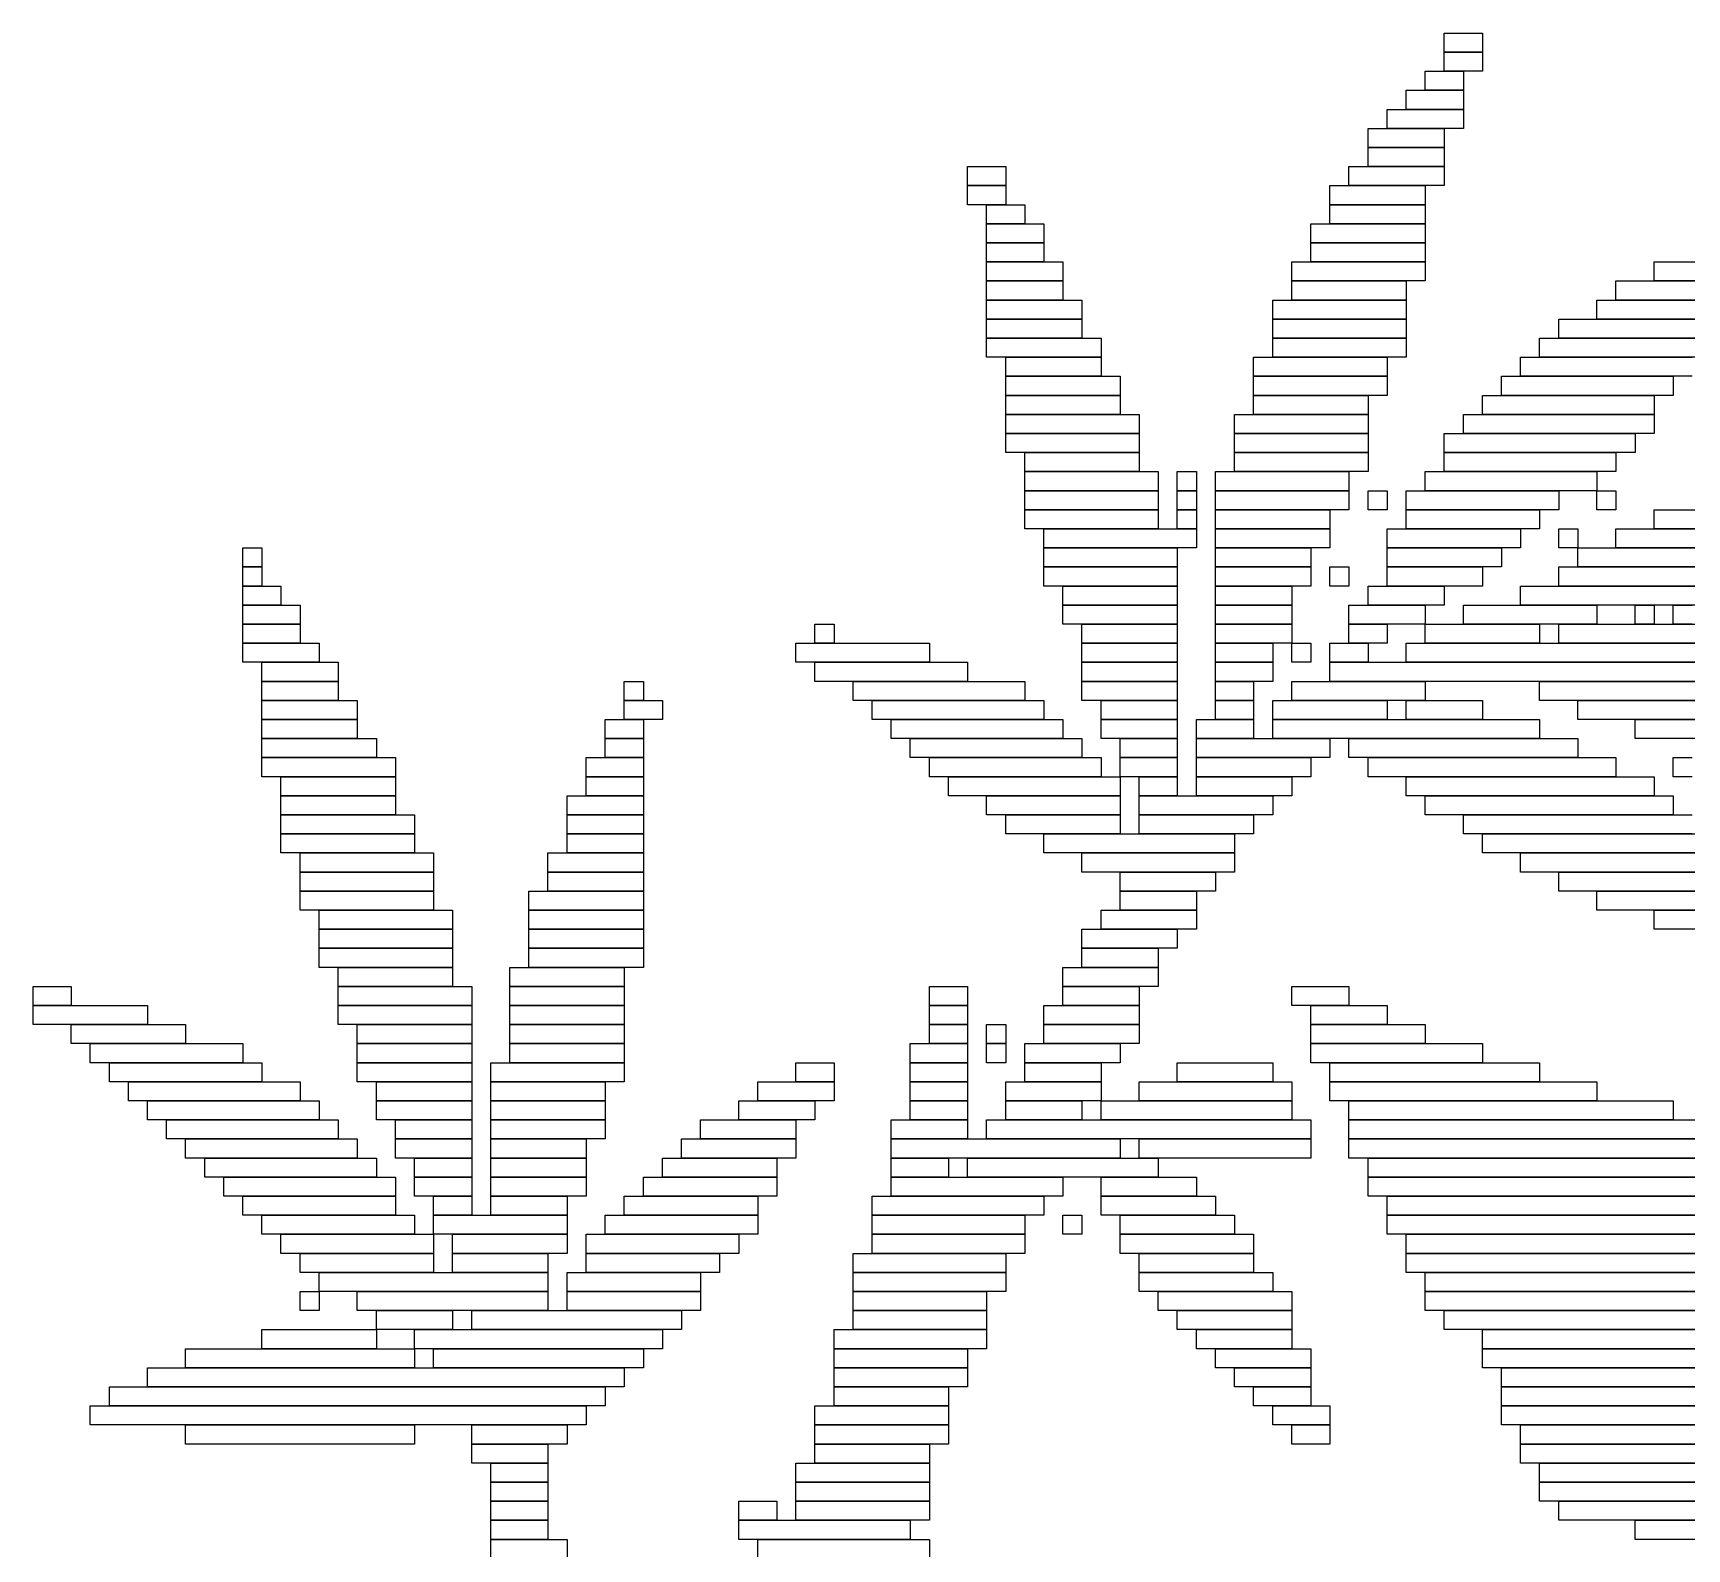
# Model space of a CAD drawing. Extents: x 39 to 985, y 65 to 958.
# Drawn here: x 553 to 639.7, y 387.5 to 467 of the extents above; entities that cross this region are included whole.
import ezdxf

# ---------------------------------------------------------------- set-up
doc = ezdxf.new("R2010")
doc.units = 0

msp = doc.modelspace()

# ---------------------------------------------------------------- linework, layer by layer
for p, q in [((627, 467), (629, 467)), ((627, 466), (627, 467)), ((629, 467), (629, 466)), ((629, 466), (627, 466)), ((627, 466), (629, 466)), ((627, 465), (627, 466)), ((629, 466), (629, 465)), ((626, 465), (628, 465)), ((626, 464), (626, 465)), ((629, 465), (627, 465)), ((628, 465), (628, 464)), ((625, 464), (628, 464)), ((625, 463), (625, 464)), ((628, 464), (626, 464)), ((628, 464), (628, 463)), ((624, 463), (628, 463)), ((624, 462), (624, 463)), ((628, 463), (625, 463)), ((628, 463), (628, 462)), ((623, 462), (627, 462)), ((623, 461), (623, 462)), ((628, 462), (624, 462)), ((627, 462), (627, 461)), ((627, 461), (623, 461)), ((623, 461), (627, 461)), ((623, 460), (623, 461)), ((627, 461), (627, 460)), ((602, 460), (604, 460)), ((602, 459), (602, 460)), ((604, 460), (604, 459)), ((622, 460), (627, 460)), ((622, 459), (622, 460)), ((627, 460), (623, 460)), ((627, 460), (627, 459)), ((604, 459), (602, 459)), ((602, 459), (604, 459)), ((602, 458), (602, 459)), ((604, 459), (604, 458)), ((621, 459), (626, 459)), ((621, 458), (621, 459)), ((627, 459), (622, 459)), ((626, 459), (626, 458)), ((604, 458), (602, 458)), ((603, 458), (605, 458)), ((603, 457), (603, 458)), ((605, 458), (605, 457)), ((626, 458), (621, 458)), ((621, 458), (626, 458)), ((621, 457), (621, 458)), ((626, 458), (626, 457)), ((605, 457), (603, 457)), ((603, 457), (606, 457)), ((603, 456), (603, 457)), ((606, 457), (606, 456)), ((620, 457), (626, 457)), ((620, 456), (620, 457)), ((626, 457), (621, 457)), ((626, 457), (626, 456)), ((606, 456), (603, 456)), ((603, 456), (606, 456)), ((603, 455), (603, 456)), ((606, 456), (606, 455)), ((626, 456), (620, 456)), ((620, 456), (626, 456)), ((620, 455), (620, 456)), ((626, 456), (626, 455)), ((606, 455), (603, 455)), ((603, 455), (607, 455)), ((603, 454), (603, 455)), ((607, 455), (607, 454)), ((619, 455), (626, 455)), ((619, 454), (619, 455)), ((626, 455), (620, 455)), ((626, 455), (626, 454)), ((638, 455), (645, 455)), ((638, 454), (638, 455)), ((607, 454), (603, 454)), ((603, 454), (607, 454)), ((603, 453), (603, 454)), ((607, 454), (607, 453)), ((626, 454), (619, 454)), ((619, 454), (625, 454)), ((619, 453), (619, 454)), ((625, 454), (625, 453)), ((636, 454), (644, 454)), ((636, 453), (636, 454)), ((645, 454), (638, 454)), ((607, 453), (603, 453)), ((603, 453), (608, 453)), ((603, 452), (603, 453)), ((608, 453), (608, 452)), ((618, 453), (625, 453)), ((618, 452), (618, 453)), ((625, 453), (619, 453)), ((625, 453), (625, 452)), ((635, 453), (643, 453)), ((635, 452), (635, 453)), ((644, 453), (636, 453)), ((608, 452), (603, 452)), ((603, 452), (608, 452)), ((603, 451), (603, 452)), ((608, 452), (608, 451)), ((625, 452), (618, 452)), ((618, 452), (625, 452)), ((618, 451), (618, 452)), ((625, 452), (625, 451)), ((633, 452), (642, 452)), ((633, 451), (633, 452)), ((643, 452), (635, 452)), ((608, 451), (603, 451)), ((603, 451), (609, 451)), ((603, 450), (603, 451)), ((609, 451), (609, 450)), ((625, 451), (618, 451)), ((618, 451), (625, 451)), ((618, 450), (618, 451)), ((625, 451), (625, 450)), ((632, 451), (641, 451)), ((632, 450), (632, 451)), ((642, 451), (633, 451)), ((609, 450), (603, 450)), ((604, 450), (609, 450)), ((604, 449), (604, 450)), ((609, 450), (609, 449)), ((617, 450), (624, 450)), ((617, 449), (617, 450)), ((625, 450), (618, 450)), ((624, 450), (624, 449)), ((631, 450), (640, 450)), ((631, 449), (631, 450)), ((641, 450), (632, 450)), ((609, 449), (604, 449)), ((604, 449), (610, 449)), ((604, 448), (604, 449)), ((610, 449), (610, 448)), ((624, 449), (617, 449)), ((617, 449), (624, 449)), ((617, 448), (617, 449)), ((624, 449), (624, 448)), ((630, 449), (639, 449)), ((630, 448), (630, 449)), ((640, 449), (631, 449)), ((639, 449), (639, 448)), ((610, 448), (604, 448)), ((604, 448), (610, 448)), ((604, 447), (604, 448)), ((610, 448), (610, 447)), ((624, 448), (617, 448)), ((617, 448), (623, 448)), ((617, 447), (617, 448)), ((623, 448), (623, 447)), ((629, 448), (638, 448)), ((629, 447), (629, 448)), ((639, 448), (630, 448)), ((638, 448), (638, 447)), ((610, 447), (604, 447)), ((604, 447), (611, 447)), ((604, 446), (604, 447)), ((611, 447), (611, 446)), ((616, 447), (623, 447)), ((616, 446), (616, 447)), ((623, 447), (617, 447)), ((623, 447), (623, 446)), ((628, 447), (638, 447)), ((628, 446), (628, 447)), ((638, 447), (629, 447)), ((638, 447), (638, 446)), ((611, 446), (604, 446)), ((604, 446), (611, 446)), ((604, 445), (604, 446)), ((611, 446), (611, 445)), ((623, 446), (616, 446)), ((616, 446), (623, 446)), ((616, 445), (616, 446)), ((623, 446), (623, 445)), ((627, 446), (637, 446)), ((627, 445), (627, 446)), ((638, 446), (628, 446)), ((637, 446), (637, 445)), ((611, 445), (604, 445)), ((605, 445), (611, 445)), ((605, 444), (605, 445)), ((611, 445), (611, 444)), ((623, 445), (616, 445)), ((616, 445), (623, 445)), ((616, 444), (616, 445)), ((623, 445), (623, 444)), ((637, 445), (627, 445)), ((627, 445), (636, 445)), ((627, 444), (627, 445)), ((636, 445), (636, 444)), ((611, 444), (605, 444)), ((605, 444), (612, 444)), ((605, 443), (605, 444)), ((612, 444), (612, 443)), ((613, 444), (614, 444)), ((613, 443), (613, 444)), ((614, 444), (614, 443)), ((615, 444), (622, 444)), ((615, 443), (615, 444)), ((623, 444), (616, 444)), ((622, 444), (622, 443)), ((626, 444), (635, 444)), ((626, 443), (626, 444)), ((636, 444), (627, 444)), ((635, 444), (635, 443)), ((612, 443), (605, 443)), ((605, 443), (612, 443)), ((605, 442), (605, 443)), ((612, 443), (612, 442)), ((614, 443), (613, 443)), ((613, 443), (614, 443)), ((613, 442), (613, 443)), ((614, 443), (614, 442)), ((622, 443), (615, 443)), ((615, 443), (622, 443)), ((615, 442), (615, 443)), ((622, 443), (622, 442)), ((623, 443), (624, 443)), ((623, 442), (623, 443)), ((624, 443), (624, 442)), ((625, 443), (633, 443)), ((625, 442), (625, 443)), ((635, 443), (626, 443)), ((633, 443), (633, 442)), ((635, 443), (636, 443)), ((635, 442), (635, 443)), ((636, 443), (636, 442)), ((612, 442), (605, 442)), ((605, 442), (612, 442)), ((605, 441), (605, 442)), ((612, 442), (612, 441)), ((614, 442), (613, 442)), ((613, 442), (614, 442)), ((613, 441), (613, 442)), ((614, 442), (614, 441)), ((622, 442), (615, 442)), ((615, 442), (621, 442)), ((615, 441), (615, 442)), ((621, 442), (621, 441)), ((624, 442), (623, 442)), ((633, 442), (625, 442)), ((625, 442), (632, 442)), ((625, 441), (625, 442)), ((632, 442), (632, 441)), ((636, 442), (635, 442)), ((638, 442), (659, 442)), ((638, 441), (638, 442)), ((612, 441), (605, 441)), ((606, 441), (614, 441)), ((606, 440), (606, 441)), ((614, 441), (613, 441)), ((614, 441), (614, 440)), ((621, 441), (615, 441)), ((615, 441), (621, 441)), ((615, 440), (615, 441)), ((621, 441), (621, 440)), ((624, 441), (631, 441)), ((624, 440), (624, 441)), ((632, 441), (625, 441)), ((631, 441), (631, 440)), ((633, 441), (634, 441)), ((633, 440), (633, 441)), ((634, 441), (634, 440)), ((636, 441), (661, 441)), ((636, 440), (636, 441)), ((659, 441), (638, 441)), ((564, 440), (565, 440)), ((564, 439), (564, 440)), ((565, 440), (565, 439)), ((614, 440), (606, 440)), ((606, 440), (613, 440)), ((606, 439), (606, 440)), ((613, 440), (613, 439)), ((621, 440), (615, 440)), ((615, 440), (620, 440)), ((615, 439), (615, 440)), ((620, 440), (620, 439)), ((631, 440), (624, 440)), ((624, 440), (630, 440)), ((624, 439), (624, 440)), ((630, 440), (630, 439)), ((634, 440), (633, 440)), ((634, 440), (663, 440)), ((634, 439), (634, 440)), ((661, 440), (636, 440)), ((565, 439), (564, 439)), ((564, 439), (565, 439)), ((564, 438), (564, 439)), ((565, 439), (565, 438)), ((613, 439), (606, 439)), ((606, 439), (613, 439)), ((606, 438), (606, 439)), ((613, 439), (613, 438)), ((620, 439), (615, 439)), ((615, 439), (620, 439)), ((615, 438), (615, 439)), ((620, 439), (620, 438)), ((621, 439), (622, 439)), ((621, 438), (621, 439)), ((622, 439), (622, 438)), ((630, 439), (624, 439)), ((624, 439), (629, 439)), ((624, 438), (624, 439)), ((629, 439), (629, 438)), ((633, 439), (663, 439)), ((633, 438), (633, 439)), ((663, 439), (634, 439)), ((565, 438), (564, 438)), ((564, 438), (566, 438)), ((564, 437), (564, 438)), ((566, 438), (566, 437)), ((613, 438), (606, 438)), ((607, 438), (613, 438)), ((607, 437), (607, 438)), ((613, 438), (613, 437)), ((620, 438), (615, 438)), ((615, 438), (619, 438)), ((615, 437), (615, 438)), ((619, 438), (619, 437)), ((622, 438), (621, 438)), ((623, 438), (627, 438)), ((623, 437), (623, 438)), ((629, 438), (624, 438)), ((627, 438), (627, 437)), ((631, 438), (650, 438)), ((631, 437), (631, 438)), ((663, 438), (633, 438)), ((566, 437), (564, 437)), ((564, 437), (567, 437)), ((564, 436), (564, 437)), ((567, 437), (567, 436)), ((613, 437), (607, 437)), ((607, 437), (613, 437)), ((607, 436), (607, 437)), ((613, 437), (613, 436)), ((619, 437), (615, 437)), ((615, 437), (619, 437)), ((615, 436), (615, 437)), ((619, 437), (619, 436)), ((622, 437), (626, 437)), ((622, 436), (622, 437)), ((627, 437), (623, 437)), ((626, 437), (626, 436)), ((628, 437), (635, 437)), ((628, 436), (628, 437)), ((650, 437), (631, 437)), ((635, 437), (635, 436)), ((637, 437), (638, 437)), ((637, 436), (637, 437)), ((638, 437), (638, 436)), ((639, 437), (640, 437)), ((639, 436), (639, 437)), ((567, 436), (564, 436)), ((564, 436), (567, 436)), ((564, 435), (564, 436)), ((567, 436), (567, 435)), ((594, 436), (595, 436)), ((594, 435), (594, 436)), ((595, 436), (595, 435)), ((613, 436), (607, 436)), ((608, 436), (613, 436)), ((608, 435), (608, 436)), ((613, 436), (613, 435)), ((619, 436), (615, 436)), ((615, 436), (619, 436)), ((615, 435), (615, 436)), ((619, 436), (619, 435)), ((626, 436), (622, 436)), ((622, 436), (624, 436)), ((622, 435), (622, 436)), ((624, 436), (624, 435)), ((626, 436), (632, 436)), ((626, 435), (626, 436)), ((635, 436), (628, 436)), ((632, 436), (632, 435)), ((633, 436), (644, 436)), ((633, 435), (633, 436)), ((638, 436), (637, 436)), ((640, 436), (639, 436)), ((567, 435), (564, 435)), ((564, 435), (568, 435)), ((564, 434), (564, 435)), ((568, 435), (568, 434)), ((593, 435), (600, 435)), ((593, 434), (593, 435)), ((595, 435), (594, 435)), ((600, 435), (600, 434)), ((613, 435), (608, 435)), ((608, 435), (613, 435)), ((608, 434), (608, 435)), ((613, 435), (613, 434)), ((619, 435), (615, 435)), ((615, 435), (618, 435)), ((615, 434), (615, 435)), ((618, 435), (618, 434)), ((619, 435), (620, 435)), ((619, 434), (619, 435)), ((620, 435), (620, 434)), ((621, 435), (623, 435)), ((621, 434), (621, 435)), ((624, 435), (622, 435)), ((623, 435), (623, 434)), ((625, 435), (646, 435)), ((625, 434), (625, 435)), ((632, 435), (626, 435)), ((644, 435), (633, 435)), ((568, 434), (564, 434)), ((565, 434), (569, 434)), ((565, 433), (565, 434)), ((569, 434), (569, 433)), ((600, 434), (593, 434)), ((594, 434), (602, 434)), ((594, 433), (594, 434)), ((602, 434), (602, 433)), ((613, 434), (608, 434)), ((608, 434), (613, 434)), ((608, 433), (608, 434)), ((613, 434), (613, 433)), ((618, 434), (615, 434)), ((615, 434), (618, 434)), ((615, 433), (615, 434)), ((618, 434), (618, 433)), ((620, 434), (619, 434)), ((623, 434), (621, 434)), ((621, 434), (648, 434)), ((621, 433), (621, 434)), ((646, 434), (625, 434)), ((569, 433), (565, 433)), ((565, 433), (569, 433)), ((565, 432), (565, 433)), ((569, 433), (569, 432)), ((584, 433), (585, 433)), ((584, 432), (584, 433)), ((585, 433), (585, 432)), ((602, 433), (594, 433)), ((596, 433), (605, 433)), ((596, 432), (596, 433)), ((605, 433), (605, 432)), ((613, 433), (608, 433)), ((608, 433), (613, 433)), ((608, 432), (608, 433)), ((613, 433), (613, 432)), ((618, 433), (615, 433)), ((615, 433), (617, 433)), ((615, 432), (615, 433)), ((617, 433), (617, 432)), ((619, 433), (626, 433)), ((619, 432), (619, 433)), ((648, 433), (621, 433)), ((626, 433), (626, 432)), ((632, 433), (649, 433)), ((632, 432), (632, 433)), ((569, 432), (565, 432)), ((565, 432), (570, 432)), ((565, 431), (565, 432)), ((570, 432), (570, 431)), ((585, 432), (584, 432)), ((584, 432), (586, 432)), ((584, 431), (584, 432)), ((586, 432), (586, 431)), ((605, 432), (596, 432)), ((597, 432), (606, 432)), ((597, 431), (597, 432)), ((606, 432), (606, 431)), ((613, 432), (608, 432)), ((609, 432), (613, 432)), ((609, 431), (609, 432)), ((613, 432), (613, 431)), ((617, 432), (615, 432)), ((615, 432), (617, 432)), ((615, 431), (615, 432)), ((617, 432), (617, 431)), ((618, 432), (624, 432)), ((618, 431), (618, 432)), ((626, 432), (619, 432)), ((624, 432), (624, 431)), ((625, 432), (629, 432)), ((625, 431), (625, 432)), ((629, 432), (629, 431)), ((649, 432), (632, 432)), ((634, 432), (651, 432)), ((634, 431), (634, 432)), ((570, 431), (565, 431)), ((565, 431), (570, 431)), ((565, 430), (565, 431)), ((570, 431), (570, 430)), ((583, 431), (585, 431)), ((583, 430), (583, 431)), ((586, 431), (584, 431)), ((585, 431), (585, 430)), ((606, 431), (597, 431)), ((598, 431), (607, 431)), ((598, 430), (598, 431)), ((607, 431), (607, 430)), ((613, 431), (609, 431)), ((609, 431), (613, 431)), ((609, 430), (609, 431)), ((613, 431), (613, 430)), ((614, 431), (617, 431)), ((614, 430), (614, 431)), ((617, 431), (615, 431)), ((617, 431), (617, 430)), ((624, 431), (618, 431)), ((618, 431), (632, 431)), ((618, 430), (618, 431)), ((629, 431), (625, 431)), ((632, 431), (632, 430)), ((651, 431), (634, 431)), ((637, 431), (652, 431)), ((637, 430), (637, 431)), ((570, 430), (565, 430)), ((565, 430), (571, 430)), ((565, 429), (565, 430)), ((571, 430), (571, 429)), ((585, 430), (583, 430)), ((583, 430), (585, 430)), ((583, 429), (583, 430)), ((585, 430), (585, 429)), ((607, 430), (598, 430)), ((599, 430), (608, 430)), ((599, 429), (599, 430)), ((608, 430), (608, 429)), ((613, 430), (609, 430)), ((610, 430), (613, 430)), ((610, 429), (610, 430)), ((613, 430), (613, 429)), ((617, 430), (614, 430)), ((614, 430), (621, 430)), ((614, 429), (614, 430)), ((632, 430), (618, 430)), ((621, 430), (621, 429)), ((622, 430), (634, 430)), ((622, 429), (622, 430)), ((634, 430), (634, 429)), ((652, 430), (637, 430)), ((571, 429), (565, 429)), ((565, 429), (572, 429)), ((565, 428), (565, 429)), ((572, 429), (572, 428)), ((582, 429), (585, 429)), ((582, 428), (582, 429)), ((585, 429), (583, 429)), ((585, 429), (585, 428)), ((608, 429), (599, 429)), ((600, 429), (609, 429)), ((600, 428), (600, 429)), ((609, 429), (609, 428)), ((613, 429), (610, 429)), ((610, 429), (613, 429)), ((610, 428), (610, 429)), ((613, 429), (613, 428)), ((621, 429), (614, 429)), ((614, 429), (620, 429)), ((614, 428), (614, 429)), ((620, 429), (620, 428)), ((634, 429), (622, 429)), ((623, 429), (636, 429)), ((623, 428), (623, 429)), ((636, 429), (636, 428)), ((639, 429), (640, 429)), ((639, 428), (639, 429)), ((572, 428), (565, 428)), ((566, 428), (572, 428)), ((566, 427), (566, 428)), ((572, 428), (572, 427)), ((585, 428), (582, 428)), ((582, 428), (585, 428)), ((582, 427), (582, 428)), ((585, 428), (585, 427)), ((609, 428), (600, 428)), ((601, 428), (610, 428)), ((601, 427), (601, 428)), ((613, 428), (610, 428)), ((610, 428), (610, 427)), ((611, 428), (613, 428)), ((611, 427), (611, 428)), ((613, 428), (613, 427)), ((620, 428), (614, 428)), ((614, 428), (619, 428)), ((614, 427), (614, 428)), ((619, 428), (619, 427)), ((636, 428), (623, 428)), ((625, 428), (638, 428)), ((625, 427), (625, 428)), ((638, 428), (638, 427)), ((640, 428), (639, 428)), ((572, 427), (566, 427)), ((566, 427), (572, 427)), ((566, 426), (566, 427)), ((572, 427), (572, 426)), ((581, 427), (585, 427)), ((581, 426), (581, 427)), ((585, 427), (582, 427)), ((585, 427), (585, 426)), ((610, 427), (601, 427)), ((603, 427), (610, 427)), ((603, 426), (603, 427)), ((610, 427), (610, 426)), ((613, 427), (611, 427)), ((611, 427), (618, 427)), ((611, 426), (611, 427)), ((619, 427), (614, 427)), ((618, 427), (618, 426)), ((638, 427), (625, 427)), ((626, 427), (639, 427)), ((626, 426), (626, 427)), ((639, 427), (639, 426)), ((572, 426), (566, 426)), ((566, 426), (573, 426)), ((566, 425), (566, 426)), ((573, 426), (573, 425)), ((585, 426), (581, 426)), ((581, 426), (585, 426)), ((581, 425), (581, 426)), ((585, 426), (585, 425)), ((610, 426), (603, 426)), ((604, 426), (610, 426)), ((604, 425), (604, 426)), ((610, 426), (610, 425)), ((618, 426), (611, 426)), ((611, 426), (617, 426)), ((611, 425), (611, 426)), ((617, 426), (617, 425)), ((639, 426), (626, 426)), ((628, 426), (640, 426)), ((628, 425), (628, 426)), ((573, 425), (566, 425)), ((566, 425), (573, 425)), ((566, 424), (566, 425)), ((573, 425), (573, 424)), ((585, 425), (581, 425)), ((581, 425), (585, 425)), ((581, 424), (581, 425)), ((585, 425), (585, 424)), ((610, 425), (604, 425)), ((606, 425), (616, 425)), ((606, 424), (606, 425)), ((617, 425), (611, 425)), ((616, 425), (616, 424)), ((640, 425), (628, 425)), ((629, 425), (641, 425)), ((629, 424), (629, 425)), ((573, 424), (566, 424)), ((567, 424), (574, 424)), ((567, 423), (567, 424)), ((574, 424), (574, 423)), ((580, 424), (585, 424)), ((580, 423), (580, 424)), ((585, 424), (581, 424)), ((585, 424), (585, 423)), ((616, 424), (606, 424)), ((608, 424), (616, 424)), ((608, 423), (608, 424)), ((616, 424), (616, 423)), ((641, 424), (629, 424)), ((631, 424), (642, 424)), ((631, 423), (631, 424)), ((574, 423), (567, 423)), ((567, 423), (574, 423)), ((567, 422), (567, 423)), ((574, 423), (574, 422)), ((585, 423), (580, 423)), ((580, 423), (585, 423)), ((580, 422), (580, 423)), ((585, 423), (585, 422)), ((616, 423), (608, 423)), ((610, 423), (615, 423)), ((610, 422), (610, 423)), ((615, 423), (615, 422)), ((642, 423), (631, 423)), ((633, 423), (643, 423)), ((633, 422), (633, 423)), ((574, 422), (567, 422)), ((567, 422), (574, 422)), ((567, 421), (567, 422)), ((574, 422), (574, 421)), ((579, 422), (585, 422)), ((579, 421), (579, 422)), ((585, 422), (580, 422)), ((585, 422), (585, 421)), ((615, 422), (610, 422)), ((610, 422), (614, 422)), ((610, 421), (610, 422)), ((614, 422), (614, 421)), ((643, 422), (633, 422)), ((635, 422), (644, 422)), ((635, 421), (635, 422)), ((574, 421), (567, 421)), ((568, 421), (575, 421)), ((568, 420), (568, 421)), ((575, 421), (575, 420)), ((585, 421), (579, 421)), ((579, 421), (585, 421)), ((579, 420), (579, 421)), ((585, 421), (585, 420)), ((609, 421), (614, 421)), ((609, 420), (609, 421)), ((614, 421), (610, 421)), ((614, 421), (614, 420)), ((644, 421), (635, 421)), ((638, 421), (644, 421)), ((638, 420), (638, 421)), ((575, 420), (568, 420)), ((568, 420), (575, 420)), ((568, 419), (568, 420)), ((575, 420), (575, 419)), ((585, 420), (579, 420)), ((579, 420), (585, 420)), ((579, 419), (579, 420)), ((585, 420), (585, 419)), ((608, 420), (613, 420)), ((608, 419), (608, 420)), ((614, 420), (609, 420)), ((613, 420), (613, 419)), ((644, 420), (638, 420)), ((575, 419), (568, 419)), ((568, 419), (575, 419)), ((568, 418), (568, 419)), ((575, 419), (575, 418)), ((585, 419), (579, 419)), ((579, 419), (585, 419)), ((579, 418), (579, 419)), ((585, 419), (585, 418)), ((613, 419), (608, 419)), ((608, 419), (612, 419)), ((608, 418), (608, 419)), ((612, 419), (612, 418)), ((575, 418), (568, 418)), ((569, 418), (575, 418)), ((569, 417), (569, 418)), ((575, 418), (575, 417)), ((578, 418), (584, 418)), ((578, 417), (578, 418)), ((585, 418), (579, 418)), ((584, 418), (584, 417)), ((607, 418), (612, 418)), ((607, 417), (607, 418)), ((612, 418), (608, 418)), ((612, 418), (612, 417)), ((553, 417), (555, 417)), ((553, 416), (553, 417)), ((555, 417), (555, 416)), ((575, 417), (569, 417)), ((569, 417), (576, 417)), ((569, 416), (569, 417)), ((576, 417), (576, 416)), ((584, 417), (578, 417)), ((578, 417), (584, 417)), ((578, 416), (578, 417)), ((584, 417), (584, 416)), ((600, 417), (602, 417)), ((600, 416), (600, 417)), ((602, 417), (602, 416)), ((612, 417), (607, 417)), ((607, 417), (611, 417)), ((607, 416), (607, 417)), ((611, 417), (611, 416)), ((619, 417), (622, 417)), ((619, 416), (619, 417)), ((622, 417), (622, 416)), ((555, 416), (553, 416)), ((553, 416), (559, 416)), ((553, 415), (553, 416)), ((559, 416), (559, 415)), ((576, 416), (569, 416)), ((569, 416), (576, 416)), ((569, 415), (569, 416)), ((576, 416), (576, 415)), ((584, 416), (578, 416)), ((578, 416), (584, 416)), ((578, 415), (578, 416)), ((584, 416), (584, 415)), ((602, 416), (600, 416)), ((600, 416), (602, 416)), ((600, 415), (600, 416)), ((602, 416), (602, 415)), ((606, 416), (611, 416)), ((606, 415), (606, 416)), ((611, 416), (607, 416)), ((611, 416), (611, 415)), ((622, 416), (619, 416)), ((620, 416), (624, 416)), ((620, 415), (620, 416)), ((624, 416), (624, 415)), ((559, 415), (553, 415)), ((555, 415), (561, 415)), ((555, 414), (555, 415)), ((561, 415), (561, 414)), ((576, 415), (569, 415)), ((570, 415), (576, 415)), ((570, 414), (570, 415)), ((576, 415), (576, 414)), ((584, 415), (578, 415)), ((578, 415), (584, 415)), ((578, 414), (578, 415)), ((584, 415), (584, 414)), ((602, 415), (600, 415)), ((600, 415), (602, 415)), ((600, 414), (600, 415)), ((602, 415), (602, 414)), ((603, 415), (604, 415)), ((603, 414), (603, 415)), ((604, 415), (604, 414)), ((611, 415), (606, 415)), ((606, 415), (611, 415)), ((606, 414), (606, 415)), ((611, 415), (611, 414)), ((624, 415), (620, 415)), ((620, 415), (626, 415)), ((620, 414), (620, 415)), ((626, 415), (626, 414)), ((561, 414), (555, 414)), ((556, 414), (564, 414)), ((556, 413), (556, 414)), ((564, 414), (564, 413)), ((576, 414), (570, 414)), ((570, 414), (576, 414)), ((570, 413), (570, 414)), ((576, 414), (576, 413)), ((584, 414), (578, 414)), ((578, 414), (584, 414)), ((578, 413), (578, 414)), ((584, 414), (584, 413)), ((599, 414), (602, 414)), ((599, 413), (599, 414)), ((602, 414), (600, 414)), ((602, 414), (602, 413)), ((604, 414), (603, 414)), ((603, 414), (604, 414)), ((603, 413), (603, 414)), ((604, 414), (604, 413)), ((605, 414), (610, 414)), ((605, 413), (605, 414)), ((611, 414), (606, 414)), ((610, 414), (610, 413)), ((626, 414), (620, 414)), ((620, 414), (629, 414)), ((620, 413), (620, 414)), ((629, 414), (629, 413)), ((564, 413), (556, 413)), ((557, 413), (565, 413)), ((557, 412), (557, 413)), ((565, 413), (565, 412)), ((576, 413), (570, 413)), ((570, 413), (576, 413)), ((570, 412), (570, 413)), ((576, 413), (576, 412)), ((577, 413), (584, 413)), ((577, 412), (577, 413)), ((584, 413), (578, 413)), ((584, 413), (584, 412)), ((593, 413), (595, 413)), ((593, 412), (593, 413)), ((595, 413), (595, 412)), ((602, 413), (599, 413)), ((599, 413), (602, 413)), ((599, 412), (599, 413)), ((602, 413), (602, 412)), ((604, 413), (603, 413)), ((610, 413), (605, 413)), ((605, 413), (609, 413)), ((605, 412), (605, 413)), ((609, 413), (609, 412)), ((613, 413), (618, 413)), ((613, 412), (613, 413)), ((618, 413), (618, 412)), ((629, 413), (620, 413)), ((621, 413), (632, 413)), ((621, 412), (621, 413)), ((632, 413), (632, 412)), ((565, 412), (557, 412)), ((558, 412), (567, 412)), ((558, 411), (558, 412)), ((567, 412), (567, 411)), ((576, 412), (570, 412)), ((571, 412), (576, 412)), ((571, 411), (571, 412)), ((576, 412), (576, 411)), ((584, 412), (577, 412)), ((577, 412), (583, 412)), ((577, 411), (577, 412)), ((583, 412), (583, 411)), ((591, 412), (595, 412)), ((591, 411), (591, 412)), ((595, 412), (593, 412)), ((595, 412), (595, 411)), ((602, 412), (599, 412)), ((599, 412), (602, 412)), ((599, 411), (599, 412)), ((602, 412), (602, 411)), ((604, 412), (609, 412)), ((604, 411), (604, 412)), ((609, 412), (605, 412)), ((609, 412), (609, 411)), ((611, 412), (619, 412)), ((611, 411), (611, 412)), ((618, 412), (613, 412)), ((619, 412), (619, 411)), ((632, 412), (621, 412)), ((621, 412), (635, 412)), ((621, 411), (621, 412)), ((635, 412), (635, 411)), ((567, 411), (558, 411)), ((559, 411), (568, 411)), ((559, 410), (559, 411)), ((568, 411), (568, 410)), ((576, 411), (571, 411)), ((571, 411), (576, 411)), ((571, 410), (571, 411)), ((576, 411), (576, 410)), ((583, 411), (577, 411)), ((577, 411), (583, 411)), ((577, 410), (577, 411)), ((583, 411), (583, 410)), ((590, 411), (594, 411)), ((590, 410), (590, 411)), ((595, 411), (591, 411)), ((594, 411), (594, 410)), ((602, 411), (599, 411)), ((599, 411), (602, 411)), ((599, 410), (599, 411)), ((602, 411), (602, 410)), ((609, 411), (604, 411)), ((604, 411), (608, 411)), ((604, 410), (604, 411)), ((608, 411), (608, 410)), ((609, 411), (619, 411)), ((609, 410), (609, 411)), ((619, 411), (611, 411)), ((619, 411), (619, 410)), ((635, 411), (621, 411)), ((622, 411), (639, 411)), ((622, 410), (622, 411)), ((639, 411), (639, 410)), ((568, 410), (559, 410)), ((560, 410), (569, 410)), ((560, 409), (560, 410)), ((569, 410), (569, 409)), ((576, 410), (571, 410)), ((572, 410), (576, 410)), ((572, 409), (572, 410)), ((576, 410), (576, 409)), ((583, 410), (577, 410)), ((577, 410), (583, 410)), ((577, 409), (577, 410)), ((583, 410), (583, 409)), ((588, 410), (593, 410)), ((588, 409), (588, 410)), ((594, 410), (590, 410)), ((593, 410), (593, 409)), ((598, 410), (602, 410)), ((598, 409), (598, 410)), ((602, 410), (599, 410)), ((602, 410), (602, 409)), ((603, 410), (620, 410)), ((603, 409), (603, 410)), ((608, 410), (604, 410)), ((619, 410), (609, 410)), ((620, 410), (620, 409)), ((639, 410), (622, 410)), ((622, 410), (642, 410)), ((622, 409), (622, 410)), ((569, 409), (560, 409)), ((561, 409), (570, 409)), ((561, 408), (561, 409)), ((570, 409), (570, 408)), ((576, 409), (572, 409)), ((572, 409), (576, 409)), ((572, 408), (572, 409)), ((576, 409), (576, 408)), ((583, 409), (577, 409)), ((577, 409), (582, 409)), ((577, 408), (577, 409)), ((582, 409), (582, 408)), ((587, 409), (593, 409)), ((587, 408), (587, 409)), ((593, 409), (588, 409)), ((593, 409), (593, 408)), ((602, 409), (598, 409)), ((598, 409), (610, 409)), ((598, 408), (598, 409)), ((620, 409), (603, 409)), ((610, 409), (610, 408)), ((611, 409), (620, 409)), ((611, 408), (611, 409)), ((620, 409), (620, 408)), ((642, 409), (622, 409)), ((622, 409), (646, 409)), ((622, 408), (622, 409)), ((570, 408), (561, 408)), ((562, 408), (571, 408)), ((562, 407), (562, 408)), ((571, 408), (571, 407)), ((576, 408), (572, 408)), ((573, 408), (576, 408)), ((573, 407), (573, 408)), ((576, 408), (576, 407)), ((582, 408), (577, 408)), ((577, 408), (582, 408)), ((577, 407), (577, 408)), ((582, 408), (582, 407)), ((586, 408), (592, 408)), ((586, 407), (586, 408)), ((593, 408), (587, 408)), ((592, 408), (592, 407)), ((610, 408), (598, 408)), ((598, 408), (601, 408)), ((598, 407), (598, 408)), ((601, 408), (601, 407)), ((602, 408), (612, 408)), ((602, 407), (602, 408)), ((620, 408), (611, 408)), ((612, 408), (612, 407)), ((646, 408), (622, 408)), ((623, 408), (650, 408)), ((623, 407), (623, 408)), ((571, 407), (562, 407)), ((563, 407), (572, 407)), ((563, 406), (563, 407)), ((572, 407), (572, 406)), ((576, 407), (573, 407)), ((573, 407), (576, 407)), ((573, 406), (573, 407)), ((576, 407), (576, 406)), ((582, 407), (577, 407)), ((577, 407), (582, 407)), ((577, 406), (577, 407)), ((582, 407), (582, 406)), ((585, 407), (592, 407)), ((585, 406), (585, 407)), ((592, 407), (586, 407)), ((592, 407), (592, 406)), ((601, 407), (598, 407)), ((598, 407), (607, 407)), ((598, 406), (598, 407)), ((612, 407), (602, 407)), ((607, 407), (607, 406)), ((609, 407), (614, 407)), ((609, 406), (609, 407)), ((614, 407), (614, 406)), ((650, 407), (623, 407)), ((623, 407), (656, 407)), ((623, 406), (623, 407)), ((572, 406), (563, 406)), ((564, 406), (572, 406)), ((564, 405), (564, 406)), ((572, 406), (572, 405)), ((576, 406), (573, 406)), ((574, 406), (576, 406)), ((574, 405), (574, 406)), ((576, 406), (576, 405)), ((582, 406), (577, 406)), ((577, 406), (581, 406)), ((577, 405), (577, 406)), ((581, 406), (581, 405)), ((584, 406), (591, 406)), ((584, 405), (584, 406)), ((592, 406), (585, 406)), ((591, 406), (591, 405)), ((597, 406), (606, 406)), ((597, 405), (597, 406)), ((607, 406), (598, 406)), ((606, 406), (606, 405)), ((614, 406), (609, 406)), ((609, 406), (615, 406)), ((609, 405), (609, 406)), ((615, 406), (615, 405)), ((656, 406), (623, 406)), ((624, 406), (663, 406)), ((624, 405), (624, 406)), ((572, 405), (564, 405)), ((565, 405), (573, 405)), ((565, 404), (565, 405)), ((573, 405), (573, 404)), ((576, 405), (574, 405)), ((574, 405), (581, 405)), ((574, 404), (574, 405)), ((581, 405), (577, 405)), ((581, 405), (581, 404)), ((583, 405), (591, 405)), ((583, 404), (583, 405)), ((591, 405), (584, 405)), ((591, 405), (591, 404)), ((606, 405), (597, 405)), ((597, 405), (605, 405)), ((597, 404), (597, 405)), ((605, 405), (605, 404)), ((607, 405), (608, 405)), ((607, 404), (607, 405)), ((608, 405), (608, 404)), ((615, 405), (609, 405)), ((610, 405), (616, 405)), ((610, 404), (610, 405)), ((616, 405), (616, 404)), ((663, 405), (624, 405)), ((624, 405), (669, 405)), ((624, 404), (624, 405)), ((573, 404), (565, 404)), ((566, 404), (574, 404)), ((566, 403), (566, 404)), ((581, 404), (574, 404)), ((574, 404), (574, 403)), ((575, 404), (581, 404)), ((575, 403), (575, 404)), ((581, 404), (581, 403)), ((582, 404), (590, 404)), ((582, 403), (582, 404)), ((591, 404), (583, 404)), ((590, 404), (590, 403)), ((605, 404), (597, 404)), ((597, 404), (605, 404)), ((597, 403), (597, 404)), ((605, 404), (605, 403)), ((608, 404), (607, 404)), ((616, 404), (610, 404)), ((610, 404), (617, 404)), ((610, 403), (610, 404)), ((617, 404), (617, 403)), ((669, 404), (624, 404)), ((625, 404), (678, 404)), ((625, 403), (625, 404)), ((574, 403), (566, 403)), ((567, 403), (574, 403)), ((567, 402), (567, 403)), ((574, 403), (574, 402)), ((581, 403), (575, 403)), ((575, 403), (580, 403)), ((575, 402), (575, 403)), ((580, 403), (580, 402)), ((590, 403), (582, 403)), ((582, 403), (589, 403)), ((582, 402), (582, 403)), ((589, 403), (589, 402)), ((596, 403), (604, 403)), ((596, 402), (596, 403)), ((605, 403), (597, 403)), ((604, 403), (604, 402)), ((617, 403), (610, 403)), ((611, 403), (617, 403)), ((611, 402), (611, 403)), ((617, 403), (617, 402)), ((678, 403), (625, 403)), ((625, 403), (690, 403)), ((625, 402), (625, 403)), ((574, 402), (567, 402)), ((568, 402), (580, 402)), ((568, 401), (568, 402)), ((580, 402), (575, 402)), ((580, 402), (580, 401)), ((581, 402), (588, 402)), ((581, 401), (581, 402)), ((589, 402), (582, 402)), ((588, 402), (588, 401)), ((604, 402), (596, 402)), ((596, 402), (604, 402)), ((596, 401), (596, 402)), ((604, 402), (604, 401)), ((617, 402), (611, 402)), ((611, 402), (618, 402)), ((611, 401), (611, 402)), ((618, 402), (618, 401)), ((690, 402), (625, 402)), ((626, 402), (706, 402)), ((626, 401), (626, 402)), ((567, 401), (568, 401)), ((567, 400), (567, 401)), ((580, 401), (568, 401)), ((568, 401), (568, 400)), ((570, 401), (580, 401)), ((570, 400), (570, 401)), ((580, 401), (580, 400)), ((588, 401), (581, 401)), ((581, 401), (588, 401)), ((581, 400), (581, 401)), ((588, 401), (588, 400)), ((604, 401), (596, 401)), ((596, 401), (603, 401)), ((596, 400), (596, 401)), ((603, 401), (603, 400)), ((618, 401), (611, 401)), ((612, 401), (619, 401)), ((612, 400), (612, 401)), ((619, 401), (619, 400)), ((706, 401), (626, 401)), ((626, 401), (733, 401)), ((626, 400), (626, 401)), ((568, 400), (567, 400)), ((580, 400), (570, 400)), ((571, 400), (575, 400)), ((571, 399), (571, 400)), ((575, 400), (575, 399)), ((576, 400), (587, 400)), ((576, 399), (576, 400)), ((588, 400), (581, 400)), ((587, 400), (587, 399)), ((603, 400), (596, 400)), ((596, 400), (603, 400)), ((596, 399), (596, 400)), ((603, 400), (603, 399)), ((619, 400), (612, 400)), ((613, 400), (619, 400)), ((613, 399), (613, 400)), ((619, 400), (619, 399)), ((733, 400), (626, 400)), ((627, 400), (873, 400)), ((627, 399), (627, 400)), ((565, 399), (571, 399)), ((565, 398), (565, 399)), ((575, 399), (571, 399)), ((571, 399), (571, 398)), ((573, 399), (586, 399)), ((573, 398), (573, 399)), ((587, 399), (576, 399)), ((586, 399), (586, 398)), ((595, 399), (603, 399)), ((595, 398), (595, 399)), ((603, 399), (596, 399)), ((603, 399), (603, 398)), ((619, 399), (613, 399)), ((614, 399), (619, 399)), ((614, 398), (614, 399)), ((619, 399), (619, 398)), ((873, 399), (627, 399)), ((629, 399), (871, 399)), ((629, 398), (629, 399)), ((561, 398), (573, 398)), ((561, 397), (561, 398)), ((571, 398), (565, 398)), ((586, 398), (573, 398)), ((573, 398), (573, 397)), ((574, 398), (585, 398)), ((574, 397), (574, 398)), ((585, 398), (585, 397)), ((603, 398), (595, 398)), ((595, 398), (602, 398)), ((595, 397), (595, 398)), ((602, 398), (602, 397)), ((619, 398), (614, 398)), ((615, 398), (620, 398)), ((615, 397), (615, 398)), ((620, 398), (620, 397)), ((871, 398), (629, 398)), ((629, 398), (871, 398)), ((629, 397), (629, 398)), ((559, 397), (584, 397)), ((559, 396), (559, 397)), ((573, 397), (561, 397)), ((585, 397), (574, 397)), ((584, 397), (584, 396)), ((602, 397), (595, 397)), ((595, 397), (602, 397)), ((595, 396), (595, 397)), ((602, 397), (602, 396)), ((620, 397), (615, 397)), ((616, 397), (620, 397)), ((616, 396), (616, 397)), ((620, 397), (620, 396)), ((871, 397), (629, 397)), ((630, 397), (870, 397)), ((630, 396), (630, 397)), ((557, 396), (583, 396)), ((557, 395), (557, 396)), ((584, 396), (559, 396)), ((583, 396), (583, 395)), ((602, 396), (595, 396)), ((595, 396), (601, 396)), ((595, 395), (595, 396)), ((601, 396), (601, 395)), ((620, 396), (616, 396)), ((617, 396), (620, 396)), ((617, 395), (617, 396)), ((620, 396), (620, 395)), ((870, 396), (630, 396)), ((630, 396), (870, 396)), ((630, 395), (630, 396)), ((556, 395), (582, 395)), ((556, 394), (556, 395)), ((583, 395), (557, 395)), ((582, 395), (582, 394)), ((594, 395), (601, 395)), ((594, 394), (594, 395)), ((601, 395), (595, 395)), ((601, 395), (601, 394)), ((620, 395), (617, 395)), ((618, 395), (621, 395)), ((618, 394), (618, 395)), ((621, 395), (621, 394)), ((870, 395), (630, 395)), ((630, 395), (869, 395)), ((630, 394), (630, 395)), ((582, 394), (556, 394)), ((561, 394), (573, 394)), ((561, 393), (561, 394)), ((573, 394), (573, 393)), ((576, 394), (581, 394)), ((576, 393), (576, 394)), ((581, 394), (581, 393)), ((601, 394), (594, 394)), ((594, 394), (601, 394)), ((594, 393), (594, 394)), ((601, 394), (601, 393)), ((621, 394), (618, 394)), ((619, 394), (621, 394)), ((619, 393), (619, 394)), ((621, 394), (621, 393)), ((869, 394), (630, 394)), ((631, 394), (869, 394)), ((631, 393), (631, 394)), ((573, 393), (561, 393)), ((581, 393), (576, 393)), ((576, 393), (580, 393)), ((576, 392), (576, 393)), ((580, 393), (580, 392)), ((601, 393), (594, 393)), ((594, 393), (600, 393)), ((594, 392), (594, 393)), ((600, 393), (600, 392)), ((621, 393), (619, 393)), ((869, 393), (631, 393)), ((631, 393), (868, 393)), ((631, 392), (631, 393)), ((580, 392), (576, 392)), ((577, 392), (580, 392)), ((577, 391), (577, 392)), ((580, 392), (580, 391)), ((593, 392), (600, 392)), ((593, 391), (593, 392)), ((600, 392), (594, 392)), ((600, 392), (600, 391)), ((868, 392), (631, 392)), ((632, 392), (868, 392)), ((632, 391), (632, 392)), ((580, 391), (577, 391)), ((577, 391), (580, 391)), ((577, 390), (577, 391)), ((580, 391), (580, 390)), ((600, 391), (593, 391)), ((593, 391), (600, 391)), ((593, 390), (593, 391)), ((600, 391), (600, 390)), ((868, 391), (632, 391)), ((632, 391), (868, 391)), ((632, 390), (632, 391)), ((580, 390), (577, 390)), ((577, 390), (580, 390)), ((577, 389), (577, 390)), ((580, 390), (580, 389)), ((590, 390), (592, 390)), ((590, 389), (590, 390)), ((592, 390), (592, 389)), ((600, 390), (593, 390)), ((593, 390), (600, 390)), ((593, 389), (593, 390)), ((600, 390), (600, 389)), ((868, 390), (632, 390)), ((633, 390), (867, 390)), ((633, 389), (633, 390)), ((580, 389), (577, 389)), ((577, 389), (580, 389)), ((577, 388), (577, 389)), ((580, 389), (580, 388)), ((592, 389), (590, 389)), ((590, 389), (599, 389)), ((590, 388), (590, 389)), ((600, 389), (593, 389)), ((599, 389), (599, 388)), ((867, 389), (633, 389)), ((637, 389), (733, 389)), ((637, 388), (637, 389)), ((580, 388), (577, 388)), ((577, 388), (581, 388)), ((577, 387), (577, 388)), ((581, 388), (581, 387)), ((599, 388), (590, 388)), ((591, 388), (600, 388)), ((591, 387), (591, 388)), ((600, 388), (600, 387)), ((733, 388), (637, 388))]:
    msp.add_line(p, q)

doc.saveas('drawing.dxf')
